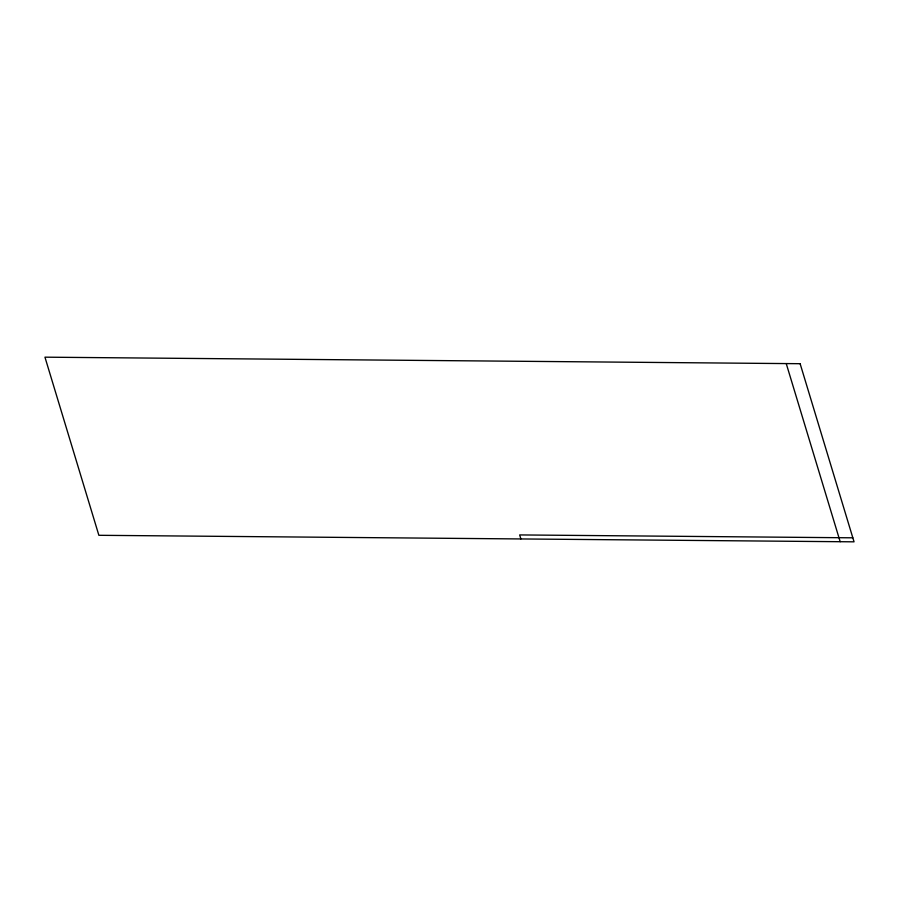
<?xml version="1.0" encoding="UTF-8"?>
<svg xmlns="http://www.w3.org/2000/svg" width="899" height="899" viewBox="0 0 899 899"><rect width="100%" height="100%" fill="white"/><g stroke="black" fill="none" stroke-linecap="round" stroke-linejoin="round"><path stroke-width="1.35" d="M852.836 537.816L519.667 534.927L520.881 538.939M786.243 363.589L840.172 541.704M800.132 363.702L44.95 357.173L98.868 535.298L854.05 541.827L800.132 363.702"/></g></svg>
